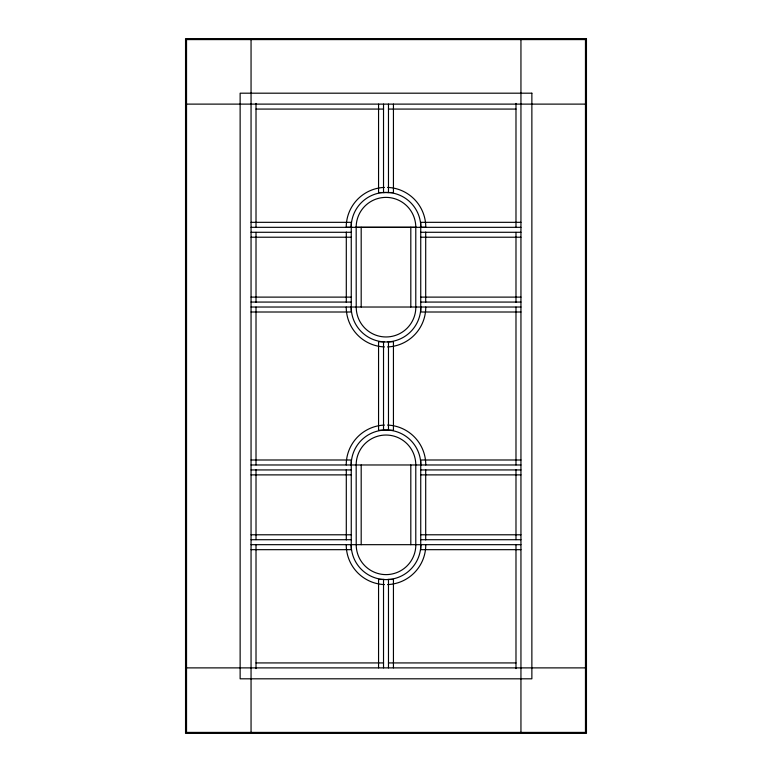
<?xml version="1.0" encoding="UTF-8"?>
<svg xmlns="http://www.w3.org/2000/svg" width="772" height="772" viewBox="0 0 772 772"><rect width="100%" height="100%" fill="white"/><g stroke="black" fill="none" stroke-linecap="round" stroke-linejoin="round"><path stroke-width="1.16" d="M186.535 104.114L585.466 104.114M256.014 109.074L383.597 109.074M388.403 109.074L515.986 109.074M384.282 192.556L378.56 192.556L378.56 104.114M387.718 192.556L393.44 192.556L393.44 104.114M251.054 222.326L351.26 222.326L351.26 226.91M520.946 222.326L420.74 222.326L420.74 226.91M346.3 227.296L352.022 227.296M355.458 227.296L416.542 227.296M419.978 227.296L425.7 227.296M251.054 227.325L520.946 227.325M251.054 232.285L351.26 232.285M420.74 232.285L520.946 232.285M251.054 237.216L351.26 237.216M420.74 237.216L520.946 237.216M251.054 297.114L351.26 297.114M420.74 297.114L520.946 297.114M251.054 302.064L351.26 302.064M420.74 302.064L520.946 302.064M251.054 307.024L520.946 307.024M251.054 312.004L351.26 312.004L351.26 307.42M520.946 312.004L420.74 312.004L420.74 307.42M384.282 341.774L378.56 341.774L378.56 430.226L393.44 430.226L393.44 341.774L387.718 341.774M251.054 459.996L351.26 459.996L351.26 464.58M520.946 459.996L420.74 459.996L420.74 464.58M251.054 464.976L520.946 464.976M251.054 469.936L351.26 469.936M420.74 469.936L520.946 469.936M251.054 474.886L351.26 474.886M420.74 474.886L520.946 474.886M251.054 534.784L351.26 534.784M420.74 534.784L520.946 534.784M251.054 539.715L351.26 539.715M420.74 539.715L520.946 539.715M251.054 544.675L520.946 544.675M251.054 549.674L351.26 549.674L351.26 545.09M520.946 549.674L420.74 549.674L420.74 545.09M384.282 579.444L378.56 579.444L378.56 667.886M387.718 579.444L393.44 579.444L393.44 667.886M256.014 662.926L383.597 662.926M388.403 662.926L515.986 662.926M186.535 667.886L585.466 667.886M520.946 39.594L520.946 732.406M515.986 103.4L515.986 227.528M515.986 232.343L515.986 302.248M515.986 307.063L515.986 464.937M515.986 469.752L515.986 539.657M515.986 544.472L515.986 668.6M425.7 232.054L425.7 302.277M425.7 469.723L425.7 539.946M420.74 227.325L420.74 307.024M420.74 464.976L420.74 544.675M410.81 227.296L410.81 307.034M410.81 464.966L410.81 544.704M388.48 104.114L388.48 192.585L383.52 192.585L383.52 104.114M388.48 341.764L388.48 430.236M388.48 579.415L388.48 667.886M383.52 341.764L383.52 430.236M383.52 579.415L383.52 667.886M361.19 227.296L361.19 307.034M361.19 464.966L361.19 544.704M351.26 227.325L351.26 307.024M351.26 464.976L351.26 544.675M346.3 232.054L346.3 302.277M346.3 469.723L346.3 539.946M256.014 103.4L256.014 227.528M256.014 232.343L256.014 302.248M256.014 307.063L256.014 464.937M256.014 469.752L256.014 539.657M256.014 544.472L256.014 668.6M251.054 39.594L251.054 732.406M346.232 227.296A39.777 39.777 0 0 1 384.427 187.403M387.573 187.403A39.777 39.777 0 0 1 425.768 227.296M425.768 307.034A39.777 39.777 0 0 1 387.573 346.927M384.427 346.927A39.777 39.777 0 0 1 346.232 307.034M346.232 464.966A39.777 39.777 0 0 1 384.427 425.073M387.573 425.073A39.777 39.777 0 0 1 425.768 464.966M425.768 544.704A39.777 39.777 0 0 1 387.573 584.597M384.427 584.597A39.777 39.777 0 0 1 346.232 544.704M351.202 227.325A34.798 34.798 0 0 1 386 192.392A34.798 34.798 0 0 1 420.798 227.325M420.798 307.024A34.798 34.798 0 0 1 386 341.957A34.798 34.798 0 0 1 351.202 307.024M351.202 464.976A34.798 34.798 0 0 1 386 430.043A34.798 34.798 0 0 1 420.798 464.976M420.798 544.675A34.798 34.798 0 0 1 386 579.608A34.798 34.798 0 0 1 351.202 544.675M586.459 38.6L185.541 38.6L185.541 733.4L586.459 733.4L586.459 38.6M585.466 39.594L186.535 39.594L186.535 732.406L585.466 732.406L585.466 39.594M531.869 93.19L240.131 93.19L240.131 678.81L531.869 678.81L531.869 93.19M415.78 307.024L415.78 227.325A29.828 29.828 0 0 0 386 197.381A29.828 29.828 0 0 0 356.172 227.325L356.22 307.024A29.828 29.828 0 0 0 386 336.968A29.828 29.828 0 0 0 415.828 307.024M415.78 544.675L415.78 464.976A29.828 29.828 0 0 0 386 435.032A29.828 29.828 0 0 0 356.172 464.976L356.22 544.675A29.828 29.828 0 0 0 386 574.619A29.828 29.828 0 0 0 415.828 544.675"/></g></svg>
